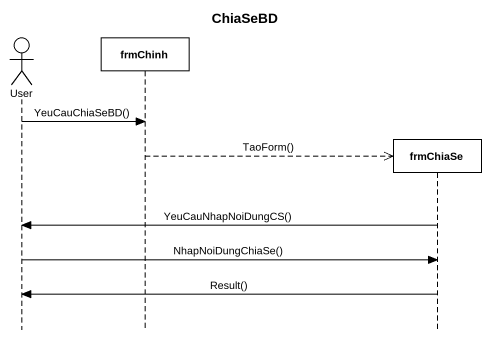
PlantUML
@startuml
title ChiaSeBD
hide footbox
actor User
participant frmChinh
participant frmChiaSe

User -> frmChinh : YeuCauChiaSeBD()
frmChinh -->> frmChiaSe ** : TaoForm()
frmChiaSe -> User : YeuCauNhapNoiDungCS()
User -> frmChiaSe : NhapNoiDungChiaSe()
frmChiaSe -> User : Result()
@enduml
